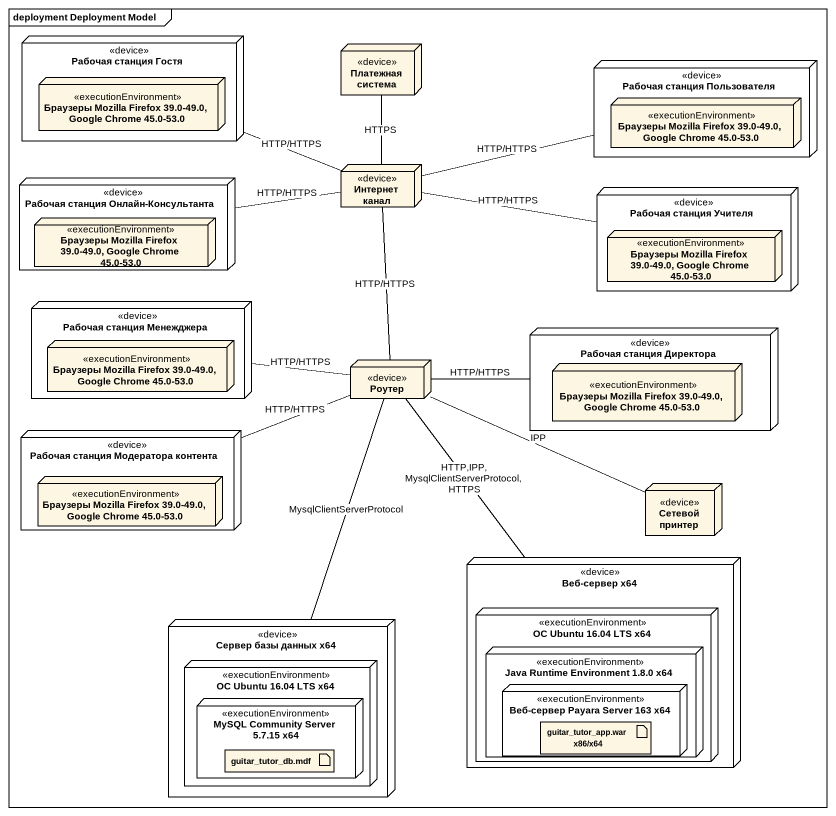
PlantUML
@startuml
mainframe deployment Deployment Model
node "Рабочая станция Гостя" as Рабочая_станция_Гостя <<device>> {
  node "Браузеры Mozilla Firefox 39.0-49.0, Google Chrome 45.0-53.0" as Браузеры_Mozilla_Firefox_39 <<executionEnvironment>>
}
node "Платежная система" as Платежная_система <<device>>
node "Рабочая станция Пользователя" as Рабочая_станция_Пользователя <<device>> {
  node "Браузеры Mozilla Firefox 39.0-49.0, Google Chrome 45.0-53.0" as Браузеры_Mozilla_Firefox_39_2 <<executionEnvironment>>
}
node "Рабочая станция Онлайн-Консультанта" as Рабочая_станция_Онлайн <<device>> {
  node "Браузеры Mozilla Firefox 39.0-49.0, Google Chrome 45.0-53.0" as Браузеры_Mozilla_Firefox_39_3 <<executionEnvironment>>
}
node "Интернет канал" as Интернет_канал <<device>>
node "Рабочая станция Учителя" as Рабочая_станция_Учителя <<device>> {
  node "Браузеры Mozilla Firefox 39.0-49.0, Google Chrome 45.0-53.0" as Браузеры_Mozilla_Firefox_39_4 <<executionEnvironment>>
}
node "Рабочая станция Менежджера" as Рабочая_станция_Менежджера <<device>> {
  node "Браузеры Mozilla Firefox 39.0-49.0, Google Chrome 45.0-53.0" as Браузеры_Mozilla_Firefox_39_5 <<executionEnvironment>>
}
node Роутер <<device>>
node "Рабочая станция Директора" as Рабочая_станция_Директора <<device>> {
  node "Браузеры Mozilla Firefox 39.0-49.0, Google Chrome 45.0-53.0" as Браузеры_Mozilla_Firefox_39_6 <<executionEnvironment>>
}
node "Рабочая станция Модератора контента" as Рабочая_станция_Модератора <<device>> {
  node "Браузеры Mozilla Firefox 39.0-49.0, Google Chrome 45.0-53.0" as Браузеры_Mozilla_Firefox_39_7 <<executionEnvironment>>
}
node "Сетевой принтер" as Сетевой_принтер <<device>>
node "Веб-сервер x64" as Веб_сервер_x64 <<device>> {
  node "ОС Ubuntu 16.04 LTS x64" as ОС_Ubuntu_16_04_LTS_x64 <<executionEnvironment>> {
    node "Java Runtime Environment 1.8.0 x64" as Java_Runtime_Environment_1 <<executionEnvironment>> {
      node "Веб-сервер Payara Server 163 x64" as Веб_сервер_Payara_Server <<executionEnvironment>> {
        artifact "guitar_tutor_app.war x86/x64" as guitar_tutor_app_war_x86_x64
      }
    }
  }
}
node "Сервер базы данных x64" as Сервер_базы_данных_x64 <<device>> {
  node "ОС Ubuntu 16.04 LTS x64" as ОС_Ubuntu_16_04_LTS_x64_2 <<executionEnvironment>> {
    node "MySQL Community Server 5.7.15 x64" as MySQL_Community_Server_5_7 <<executionEnvironment>> {
      artifact "guitar_tutor_db.mdf" as guitar_tutor_db_mdf
    }
  }
}
Рабочая_станция_Гостя -right- Интернет_канал : HTTP/HTTPS
Платежная_система -- Интернет_канал : HTTPS
Рабочая_станция_Пользователя -left- Интернет_канал : HTTP/HTTPS
Рабочая_станция_Онлайн -right- Интернет_канал : HTTP/HTTPS
Интернет_канал -- Роутер : HTTP/HTTPS
Рабочая_станция_Учителя -left- Интернет_канал : HTTP/HTTPS
Рабочая_станция_Менежджера -right- Роутер : HTTP/HTTPS
Рабочая_станция_Директора -left- Роутер : HTTP/HTTPS
Рабочая_станция_Модератора -right- Роутер : HTTP/HTTPS
Сетевой_принтер -left- Роутер : IPP
Веб_сервер_x64 -up- Роутер : HTTP,IPP, MysqlClientServerProtocol, HTTPS
Сервер_базы_данных_x64 -up- Роутер : MysqlClientServerProtocol
@enduml
